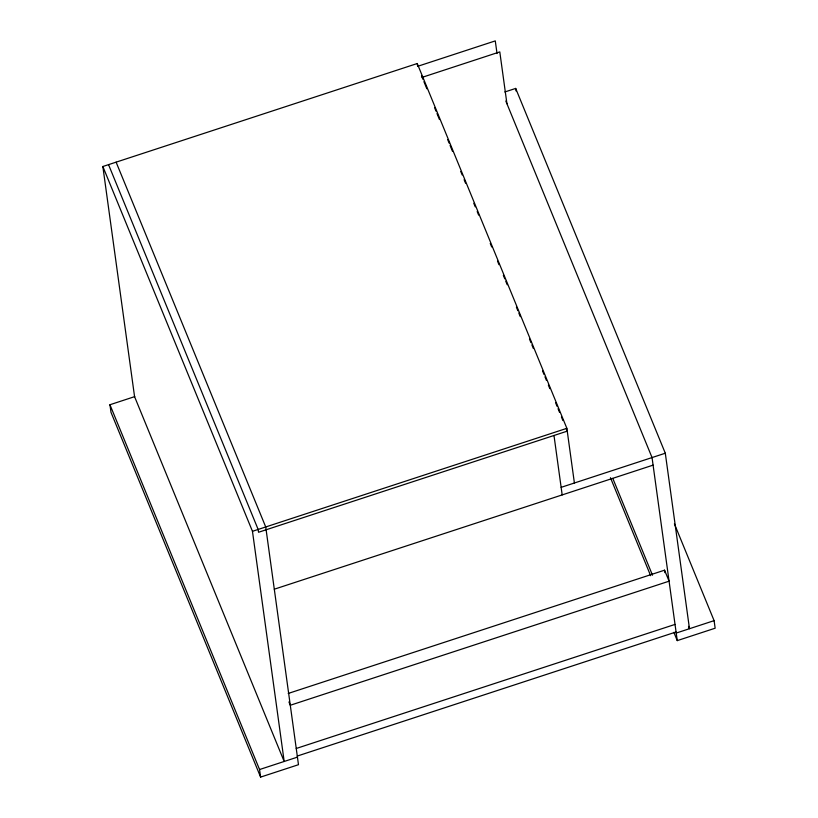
<?xml version="1.0" encoding="UTF-8"?>
<svg xmlns="http://www.w3.org/2000/svg" width="818" height="818" viewBox="0 0 818 818"><rect width="100%" height="100%" fill="white"/><g stroke="black" fill="none" stroke-linecap="round" stroke-linejoin="round"><path stroke-width="1.23" d="M102.853 166.504L252.465 531.311L284.183 761.476L134.571 396.669L102.853 166.504L417.241 63.528L566.864 428.325L574.4 483.009M417.589 66.35L495.279 40.9L497.027 53.538M422.098 77.362L499.798 51.902L506.935 103.733M504.839 91.974L515.688 88.426L665.3 453.223L689.482 628.715L688.511 626.353M116.115 162.168L265.727 526.966L298.478 764.697L260.605 777.1L110.992 412.303L109.949 404.736L134.806 396.587M252.465 531.311L566.864 428.325M561.138 487.344L665.3 453.223M274.306 589.205L653.091 465.135M288.212 693.46L664.564 570.177L669.083 581.189L290.298 705.259L288.938 701.956M296.249 748.48L675.034 624.41M297.292 756.047L676.077 631.977M260.605 777.1L259.562 769.534L297.445 757.131M676.23 633.05L714.104 620.647L674.4 523.837M673.879 632.355L677.263 640.617L715.147 628.214L714.104 620.647M505.821 101.033L652.048 457.569L677.263 640.617M612.794 478.397L652.498 575.207M610.453 477.702L650.637 575.688M421.505 75.777L422.957 79.326M423.928 81.688L426.832 88.763M434.583 107.659L436.035 111.197M436.996 113.559L439.419 119.459M447.651 139.53L449.102 143.078M450.074 145.43L452.497 151.34M460.728 171.412L462.18 174.95M464.113 179.674L465.565 183.212M473.796 203.283L475.248 206.821M477.191 211.545L478.642 215.093M490.258 243.427L491.71 246.964M497.528 261.136L498.98 264.674M503.336 275.298L504.788 278.846M505.759 281.198L507.211 284.746M516.403 307.179L517.866 310.717M518.827 313.079L520.279 316.617M529.481 339.051L530.933 342.589M531.904 344.951L533.356 348.499M542.559 370.932L544.011 374.47M544.972 376.832L546.424 380.37M548.367 385.094L549.819 388.632M555.626 402.804L557.078 406.341M558.05 408.703L559.502 412.252M561.434 416.976L562.886 420.513M566.281 428.775L567.252 431.137L258.539 532.262L258.151 529.45L108.538 164.643M109.949 404.736L259.562 769.534M664.564 570.177L664.901 572.651M515.688 88.426L516.035 90.951M553.99 435.483L562.181 494.91M417.241 63.528L417.507 65.399"/></g></svg>
